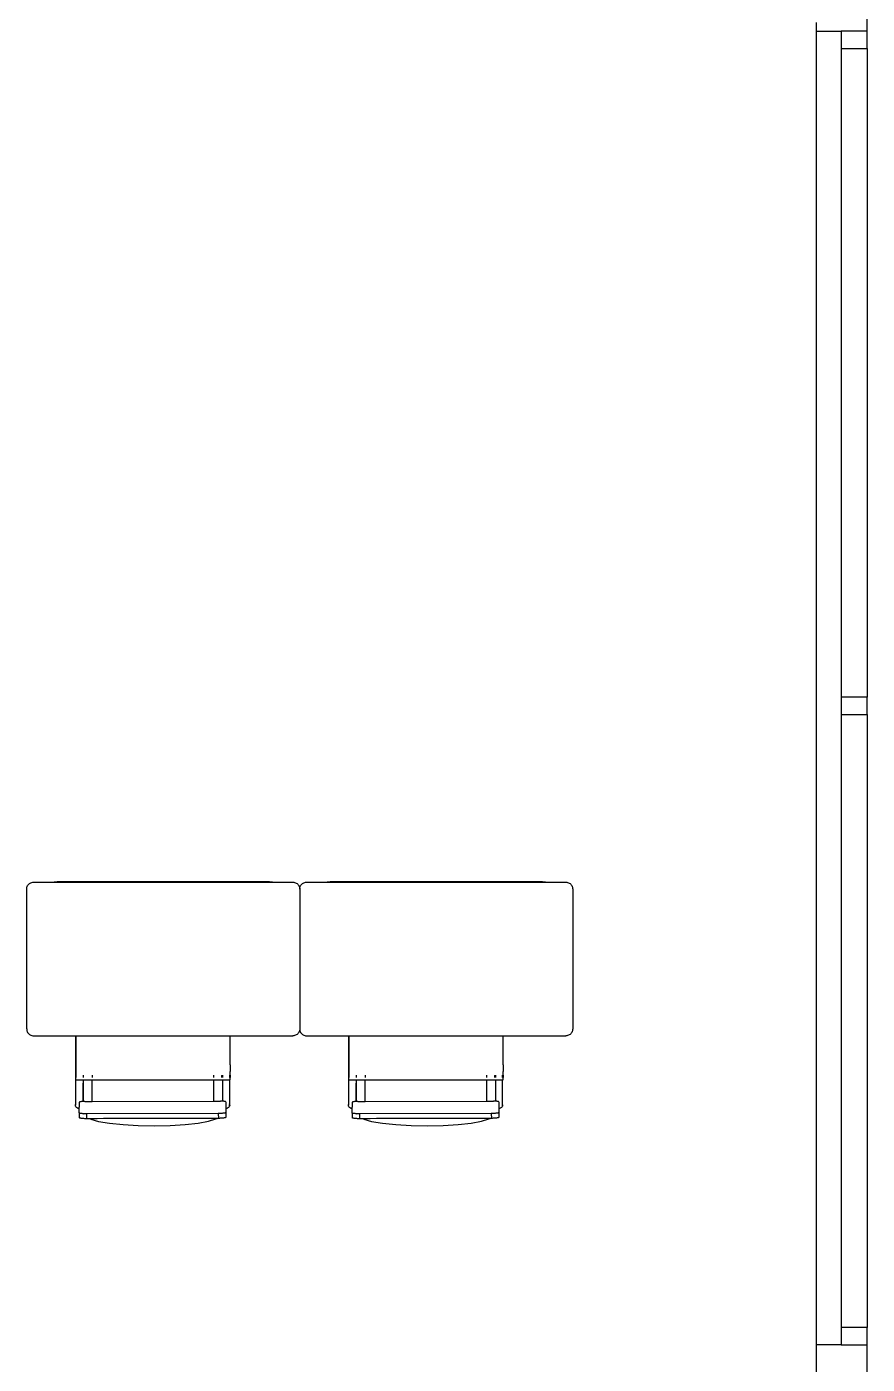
# Model space of a CAD drawing. Header units: metres. Extents: x -2 to 5.8, y -17.4 to 16.6.
# Drawn here: x 3.386 to 5.849, y -13.289 to -9.37 of the extents above; entities that cross this region are included whole.
import ezdxf

# ---------------------------------------------------------------- set-up
doc = ezdxf.new("R2010")
doc.units = ezdxf.units.M
doc.layers.add('SectionCutEdges', color=7, linetype='Continuous')

msp = doc.modelspace()

# ---------------------------------------------------------------- linework, layer by layer
for p, q in [((5.6991, -9.382), (5.6991, -13.232)), ((5.8491, -9.4328), (5.8491, -11.3341)), ((5.8491, -11.3849), (5.8491, -13.1812)), ((3.4593, -11.8762), (3.4661, -11.8748)), ((3.4661, -11.8748), (3.4749, -11.8742)), ((3.4749, -11.8742), (4.0976, -11.8742)), ((4.0976, -11.8742), (4.1064, -11.8748)), ((4.1064, -11.8748), (4.1132, -11.8762)), ((4.2593, -11.8762), (4.2661, -11.8748)), ((4.2661, -11.8748), (4.2749, -11.8742)), ((4.2749, -11.8742), (4.8976, -11.8742)), ((4.8976, -11.8742), (4.9064, -11.8748)), ((4.9064, -11.8748), (4.9132, -11.8762)), ((3.3858, -11.8962), (3.386, -11.8936)), ((3.3858, -12.3062), (3.3858, -11.8962)), ((3.386, -11.8936), (3.3865, -11.891)), ((3.3865, -11.891), (3.3873, -11.8885)), ((3.3873, -11.8885), (3.3885, -11.8862)), ((3.3885, -11.8862), (3.39, -11.884)), ((3.39, -11.884), (3.3917, -11.882)), ((3.3917, -11.882), (3.3937, -11.8803)), ((3.3937, -11.8803), (3.3958, -11.8789)), ((3.3958, -11.8789), (3.3982, -11.8777)), ((3.3982, -11.8777), (3.4006, -11.8769)), ((3.4006, -11.8769), (3.4032, -11.8764)), ((3.4032, -11.8764), (3.4058, -11.8762)), ((3.4058, -11.8762), (3.4593, -11.8762)), ((3.4593, -11.8762), (4.1132, -11.8762)), ((4.1132, -11.8762), (4.1658, -11.8762)), ((4.1658, -11.8762), (4.1684, -11.8764)), ((4.1684, -11.8764), (4.171, -11.8769)), ((4.171, -11.8769), (4.1735, -11.8777)), ((4.1735, -11.8777), (4.1758, -11.8789)), ((4.1758, -11.8789), (4.178, -11.8803)), ((4.178, -11.8803), (4.18, -11.882)), ((4.18, -11.882), (4.1817, -11.884)), ((4.1817, -11.884), (4.1831, -11.8862)), ((4.1831, -11.8862), (4.1843, -11.8885)), ((4.1843, -11.8885), (4.1851, -11.891)), ((4.1851, -11.891), (4.1857, -11.8936)), ((4.1857, -11.8936), (4.1858, -11.8962)), ((4.1858, -11.8962), (4.186, -11.8936)), ((4.1858, -11.8962), (4.1858, -12.3062)), ((4.186, -11.8936), (4.1865, -11.891)), ((4.1865, -11.891), (4.1873, -11.8885)), ((4.1873, -11.8885), (4.1885, -11.8862)), ((4.1885, -11.8862), (4.19, -11.884)), ((4.19, -11.884), (4.1917, -11.882)), ((4.1917, -11.882), (4.1937, -11.8803)), ((4.1937, -11.8803), (4.1958, -11.8789)), ((4.1958, -11.8789), (4.1982, -11.8777)), ((4.1982, -11.8777), (4.2006, -11.8769)), ((4.2006, -11.8769), (4.2032, -11.8764)), ((4.2032, -11.8764), (4.2058, -11.8762)), ((4.2058, -11.8762), (4.2593, -11.8762)), ((4.2593, -11.8762), (4.9132, -11.8762)), ((4.9132, -11.8762), (4.9658, -11.8762)), ((4.9658, -11.8762), (4.9684, -11.8764)), ((4.9684, -11.8764), (4.971, -11.8769)), ((4.971, -11.8769), (4.9735, -11.8777)), ((4.9735, -11.8777), (4.9758, -11.8789)), ((4.9758, -11.8789), (4.978, -11.8803)), ((4.978, -11.8803), (4.98, -11.882)), ((4.98, -11.882), (4.9817, -11.884)), ((4.9817, -11.884), (4.9831, -11.8862)), ((4.9831, -11.8862), (4.9843, -11.8885)), ((4.9843, -11.8885), (4.9851, -11.891)), ((4.9851, -11.891), (4.9857, -11.8936)), ((4.9857, -11.8936), (4.9858, -11.8962)), ((4.9858, -11.8962), (4.9858, -12.3062)), ((3.3858, -12.3062), (3.386, -12.3088)), ((3.386, -12.3088), (3.3865, -12.3114)), ((3.3865, -12.3114), (3.3873, -12.3138)), ((3.3873, -12.3138), (3.3885, -12.3162)), ((3.3885, -12.3162), (3.39, -12.3184)), ((3.39, -12.3184), (3.3917, -12.3203)), ((3.3917, -12.3203), (3.3937, -12.3221)), ((3.3937, -12.3221), (3.3958, -12.3235)), ((3.3958, -12.3235), (3.3982, -12.3247)), ((3.3982, -12.3247), (3.4006, -12.3255)), ((3.4006, -12.3255), (3.4032, -12.326)), ((3.4032, -12.326), (3.4058, -12.3262)), ((3.4058, -12.3262), (3.5286, -12.3262)), ((3.5286, -12.3262), (3.529, -12.3262)), ((3.5286, -12.3262), (3.5286, -12.5294)), ((3.529, -12.3262), (3.53, -12.3262)), ((3.53, -12.3262), (3.53, -12.411)), ((3.53, -12.3262), (3.982, -12.3262)), ((3.982, -12.411), (3.982, -12.3262)), ((3.982, -12.3262), (4.1658, -12.3262)), ((4.1684, -12.326), (4.1658, -12.3262)), ((4.171, -12.3255), (4.1684, -12.326)), ((4.1735, -12.3247), (4.171, -12.3255)), ((4.1758, -12.3235), (4.1735, -12.3247)), ((4.178, -12.3221), (4.1758, -12.3235)), ((4.18, -12.3203), (4.178, -12.3221)), ((4.1817, -12.3184), (4.18, -12.3203)), ((4.1831, -12.3162), (4.1817, -12.3184)), ((4.1843, -12.3138), (4.1831, -12.3162)), ((4.1851, -12.3114), (4.1843, -12.3138)), ((4.1857, -12.3088), (4.1851, -12.3114)), ((4.1858, -12.3062), (4.1857, -12.3088)), ((4.1858, -12.3062), (4.186, -12.3088)), ((4.186, -12.3088), (4.1865, -12.3114)), ((4.1865, -12.3114), (4.1873, -12.3138)), ((4.1873, -12.3138), (4.1885, -12.3162)), ((4.1885, -12.3162), (4.19, -12.3184)), ((4.19, -12.3184), (4.1917, -12.3203)), ((4.1917, -12.3203), (4.1937, -12.3221)), ((4.1937, -12.3221), (4.1958, -12.3235)), ((4.1958, -12.3235), (4.1982, -12.3247)), ((4.1982, -12.3247), (4.2006, -12.3255)), ((4.2006, -12.3255), (4.2032, -12.326)), ((4.2032, -12.326), (4.2058, -12.3262)), ((4.2058, -12.3262), (4.3286, -12.3262)), ((4.3286, -12.3262), (4.329, -12.3262)), ((4.3286, -12.3262), (4.3286, -12.5294)), ((4.329, -12.3262), (4.33, -12.3262)), ((4.33, -12.3262), (4.33, -12.411)), ((4.33, -12.3262), (4.782, -12.3262)), ((4.782, -12.411), (4.782, -12.3262)), ((4.782, -12.3262), (4.9658, -12.3262)), ((4.9684, -12.326), (4.9658, -12.3262)), ((4.971, -12.3255), (4.9684, -12.326)), ((4.9735, -12.3247), (4.971, -12.3255)), ((4.9758, -12.3235), (4.9735, -12.3247)), ((4.978, -12.3221), (4.9758, -12.3235)), ((4.98, -12.3203), (4.978, -12.3221)), ((4.9817, -12.3184), (4.98, -12.3203)), ((4.9831, -12.3162), (4.9817, -12.3184)), ((4.9843, -12.3138), (4.9831, -12.3162)), ((4.9851, -12.3114), (4.9843, -12.3138)), ((4.9857, -12.3088), (4.9851, -12.3114)), ((4.9858, -12.3062), (4.9857, -12.3088)), ((3.53, -12.411), (3.53, -12.421)), ((3.53, -12.421), (3.53, -12.4262)), ((3.982, -12.411), (3.982, -12.4313)), ((4.33, -12.411), (4.33, -12.421)), ((4.33, -12.421), (4.33, -12.4262)), ((4.782, -12.411), (4.782, -12.4313)), ((3.53, -12.4262), (3.53, -12.4313)), ((3.53, -12.4313), (3.53, -12.4315)), ((3.53, -12.4315), (3.53, -12.4339)), ((3.53, -12.4339), (3.53, -12.4365)), ((3.53, -12.4365), (3.53, -12.4366)), ((3.53, -12.4366), (3.53, -12.439)), ((3.53, -12.439), (3.53, -12.4414)), ((3.53, -12.4414), (3.53, -12.4416)), ((3.53, -12.4425), (3.53, -12.4416)), ((3.53, -12.4425), (3.53, -12.4431)), ((3.53, -12.4443), (3.53, -12.4431)), ((3.53, -12.4443), (3.53, -12.4449)), ((3.53, -12.4449), (3.53, -12.4455)), ((3.53, -12.4455), (3.53, -12.4461)), ((3.53, -12.4461), (3.53, -12.4463)), ((3.53, -12.4463), (3.53, -12.4467)), ((3.53, -12.4467), (3.53, -12.4473)), ((3.53, -12.4473), (3.53, -12.4478)), ((3.53, -12.4478), (3.53, -12.4484)), ((3.53, -12.4507), (3.53, -12.4484)), ((3.53, -12.4547), (3.53, -12.4507)), ((3.53, -12.4547), (3.53, -12.455)), ((3.53, -12.455), (3.5301, -12.455)), ((3.5301, -12.455), (3.5302, -12.455)), ((3.5302, -12.455), (3.5319, -12.455)), ((3.5319, -12.455), (3.5342, -12.455)), ((3.5342, -12.455), (3.537, -12.455)), ((3.537, -12.455), (3.54, -12.455)), ((3.54, -12.455), (3.5431, -12.455)), ((3.5431, -12.455), (3.5459, -12.455)), ((3.5459, -12.455), (3.5484, -12.455)), ((3.5484, -12.455), (3.5503, -12.455)), ((3.5503, -12.455), (3.5516, -12.455)), ((3.5516, -12.4414), (3.5516, -12.4425)), ((3.5516, -12.4431), (3.5516, -12.4443)), ((3.5516, -12.4449), (3.5516, -12.4455)), ((3.5516, -12.4467), (3.5516, -12.4473)), ((3.5516, -12.4478), (3.5516, -12.4484)), ((3.5516, -12.455), (3.5516, -12.4561)), ((3.5516, -12.455), (3.5519, -12.455)), ((3.5516, -12.4561), (3.5516, -12.4591)), ((3.5516, -12.4591), (3.5516, -12.4615)), ((3.5516, -12.4615), (3.5516, -12.4635)), ((3.5519, -12.4425), (3.5519, -12.4414)), ((3.5519, -12.4443), (3.5519, -12.4431)), ((3.5519, -12.4455), (3.5519, -12.4449)), ((3.5519, -12.4473), (3.5519, -12.4467)), ((3.5519, -12.4484), (3.5519, -12.4478)), ((3.5519, -12.4576), (3.5519, -12.455)), ((3.5519, -12.455), (3.5519, -12.455)), ((3.5519, -12.455), (3.5534, -12.455)), ((3.5519, -12.46), (3.5519, -12.4576)), ((3.5519, -12.4619), (3.5519, -12.46)), ((3.5519, -12.4632), (3.5519, -12.4619)), ((3.5534, -12.455), (3.5554, -12.455)), ((3.5554, -12.455), (3.5581, -12.455)), ((3.5581, -12.455), (3.5612, -12.455)), ((3.5612, -12.455), (3.5646, -12.455)), ((3.5646, -12.455), (3.5679, -12.455)), ((3.5679, -12.455), (3.5711, -12.455)), ((3.5711, -12.455), (3.5737, -12.455)), ((3.5737, -12.455), (3.5758, -12.455)), ((3.5758, -12.455), (3.5771, -12.455)), ((3.5771, -12.455), (3.5775, -12.455)), ((3.5775, -12.4414), (3.5775, -12.4425)), ((3.5775, -12.4431), (3.5775, -12.4443)), ((3.5775, -12.4449), (3.5775, -12.4455)), ((3.5775, -12.4467), (3.5775, -12.4473)), ((3.5775, -12.4478), (3.5775, -12.4484)), ((3.5775, -12.455), (3.9344, -12.455)), ((3.5775, -12.5186), (3.5775, -12.455)), ((3.9344, -12.4425), (3.9344, -12.4414)), ((3.9344, -12.4443), (3.9344, -12.4431)), ((3.9344, -12.4455), (3.9344, -12.4449)), ((3.9344, -12.4473), (3.9344, -12.4467)), ((3.9344, -12.4484), (3.9344, -12.4478)), ((3.9344, -12.455), (3.9349, -12.455)), ((3.9344, -12.5177), (3.9344, -12.455)), ((3.9349, -12.455), (3.9361, -12.455)), ((3.9361, -12.455), (3.9382, -12.455)), ((3.9382, -12.455), (3.9409, -12.455)), ((3.9409, -12.455), (3.944, -12.455)), ((3.944, -12.455), (3.9474, -12.455)), ((3.9474, -12.455), (3.9507, -12.455)), ((3.9507, -12.455), (3.9538, -12.455)), ((3.9538, -12.455), (3.9565, -12.455)), ((3.9565, -12.455), (3.9586, -12.455)), ((3.9573, -12.4425), (3.9573, -12.4414)), ((3.9573, -12.4431), (3.9573, -12.4443)), ((3.9573, -12.4455), (3.9573, -12.4449)), ((3.9573, -12.4473), (3.9573, -12.4467)), ((3.9573, -12.4484), (3.9573, -12.4478)), ((3.9586, -12.455), (3.9588, -12.455)), ((3.9588, -12.455), (3.9591, -12.455)), ((3.9591, -12.455), (3.9599, -12.455)), ((3.9599, -12.455), (3.9603, -12.455)), ((3.9603, -12.4425), (3.9603, -12.4414)), ((3.9603, -12.4443), (3.9603, -12.4431)), ((3.9603, -12.4455), (3.9603, -12.4449)), ((3.9603, -12.4473), (3.9603, -12.4467)), ((3.9603, -12.4484), (3.9603, -12.4478)), ((3.9603, -12.456), (3.9603, -12.455)), ((3.9603, -12.455), (3.9606, -12.455)), ((3.9603, -12.4597), (3.9603, -12.456)), ((3.9603, -12.463), (3.9603, -12.4597)), ((3.9606, -12.455), (3.9629, -12.455)), ((3.9629, -12.455), (3.9657, -12.455)), ((3.9657, -12.455), (3.9687, -12.455)), ((3.9687, -12.455), (3.9718, -12.455)), ((3.9718, -12.455), (3.9746, -12.455)), ((3.9746, -12.455), (3.977, -12.455)), ((3.977, -12.455), (3.9789, -12.455)), ((3.9789, -12.455), (3.9806, -12.455)), ((3.9806, -12.4425), (3.9806, -12.4414)), ((3.9806, -12.4443), (3.9806, -12.4431)), ((3.9806, -12.4455), (3.9806, -12.4449)), ((3.9806, -12.4473), (3.9806, -12.4467)), ((3.9806, -12.4484), (3.9806, -12.4478)), ((3.9806, -12.4575), (3.9806, -12.455)), ((3.9806, -12.455), (3.9806, -12.455)), ((3.9806, -12.455), (3.982, -12.455)), ((3.9806, -12.4599), (3.9806, -12.4575)), ((3.9806, -12.4618), (3.9806, -12.4599)), ((3.9806, -12.4631), (3.9806, -12.4618)), ((3.982, -12.4339), (3.982, -12.4313)), ((3.982, -12.4365), (3.982, -12.4339)), ((3.982, -12.439), (3.982, -12.4365)), ((3.982, -12.4414), (3.982, -12.439)), ((3.982, -12.4414), (3.982, -12.4425)), ((3.982, -12.4425), (3.982, -12.4431)), ((3.982, -12.4443), (3.982, -12.4431)), ((3.982, -12.4443), (3.982, -12.4449)), ((3.982, -12.4449), (3.982, -12.4455)), ((3.982, -12.4455), (3.982, -12.4461)), ((3.982, -12.4461), (3.982, -12.4467)), ((3.982, -12.4467), (3.982, -12.4473)), ((3.982, -12.4473), (3.982, -12.4478)), ((3.982, -12.4478), (3.982, -12.4484)), ((3.982, -12.455), (3.982, -12.4484)), ((4.33, -12.4262), (4.33, -12.4313)), ((4.33, -12.4313), (4.33, -12.4315)), ((4.33, -12.4315), (4.33, -12.4339)), ((4.33, -12.4339), (4.33, -12.4365)), ((4.33, -12.4365), (4.33, -12.4366)), ((4.33, -12.4366), (4.33, -12.439)), ((4.33, -12.439), (4.33, -12.4414)), ((4.33, -12.4414), (4.33, -12.4416)), ((4.33, -12.4425), (4.33, -12.4416)), ((4.33, -12.4425), (4.33, -12.4431)), ((4.33, -12.4443), (4.33, -12.4431)), ((4.33, -12.4443), (4.33, -12.4449)), ((4.33, -12.4449), (4.33, -12.4455)), ((4.33, -12.4455), (4.33, -12.4461)), ((4.33, -12.4461), (4.33, -12.4463)), ((4.33, -12.4463), (4.33, -12.4467)), ((4.33, -12.4467), (4.33, -12.4473)), ((4.33, -12.4473), (4.33, -12.4478)), ((4.33, -12.4478), (4.33, -12.4484)), ((4.33, -12.4507), (4.33, -12.4484)), ((4.33, -12.4547), (4.33, -12.4507)), ((4.33, -12.4547), (4.33, -12.455)), ((4.33, -12.455), (4.3301, -12.455)), ((4.3301, -12.455), (4.3302, -12.455)), ((4.3302, -12.455), (4.3319, -12.455)), ((4.3319, -12.455), (4.3342, -12.455)), ((4.3342, -12.455), (4.337, -12.455)), ((4.337, -12.455), (4.34, -12.455)), ((4.34, -12.455), (4.3431, -12.455)), ((4.3431, -12.455), (4.3459, -12.455)), ((4.3459, -12.455), (4.3484, -12.455)), ((4.3484, -12.455), (4.3503, -12.455)), ((4.3503, -12.455), (4.3516, -12.455)), ((4.3516, -12.4414), (4.3516, -12.4425)), ((4.3516, -12.4431), (4.3516, -12.4443)), ((4.3516, -12.4449), (4.3516, -12.4455)), ((4.3516, -12.4467), (4.3516, -12.4473)), ((4.3516, -12.4478), (4.3516, -12.4484)), ((4.3516, -12.455), (4.3516, -12.4561)), ((4.3516, -12.455), (4.3519, -12.455)), ((4.3516, -12.4561), (4.3516, -12.4591)), ((4.3516, -12.4591), (4.3516, -12.4615)), ((4.3516, -12.4615), (4.3516, -12.4635)), ((4.3519, -12.4425), (4.3519, -12.4414)), ((4.3519, -12.4443), (4.3519, -12.4431)), ((4.3519, -12.4455), (4.3519, -12.4449)), ((4.3519, -12.4473), (4.3519, -12.4467)), ((4.3519, -12.4484), (4.3519, -12.4478)), ((4.3519, -12.4576), (4.3519, -12.455)), ((4.3519, -12.455), (4.3519, -12.455)), ((4.3519, -12.455), (4.3534, -12.455)), ((4.3519, -12.46), (4.3519, -12.4576)), ((4.3519, -12.4619), (4.3519, -12.46)), ((4.3519, -12.4632), (4.3519, -12.4619)), ((4.3534, -12.455), (4.3554, -12.455)), ((4.3554, -12.455), (4.3581, -12.455)), ((4.3581, -12.455), (4.3612, -12.455)), ((4.3612, -12.455), (4.3646, -12.455)), ((4.3646, -12.455), (4.3679, -12.455)), ((4.3679, -12.455), (4.3711, -12.455)), ((4.3711, -12.455), (4.3737, -12.455)), ((4.3737, -12.455), (4.3758, -12.455)), ((4.3758, -12.455), (4.3771, -12.455)), ((4.3771, -12.455), (4.3775, -12.455)), ((4.3775, -12.4414), (4.3775, -12.4425)), ((4.3775, -12.4431), (4.3775, -12.4443)), ((4.3775, -12.4449), (4.3775, -12.4455)), ((4.3775, -12.4467), (4.3775, -12.4473)), ((4.3775, -12.4478), (4.3775, -12.4484)), ((4.3775, -12.455), (4.7344, -12.455)), ((4.3775, -12.5186), (4.3775, -12.455)), ((4.7344, -12.4425), (4.7344, -12.4414)), ((4.7344, -12.4443), (4.7344, -12.4431)), ((4.7344, -12.4455), (4.7344, -12.4449)), ((4.7344, -12.4473), (4.7344, -12.4467)), ((4.7344, -12.4484), (4.7344, -12.4478)), ((4.7344, -12.455), (4.7349, -12.455)), ((4.7344, -12.5177), (4.7344, -12.455)), ((4.7349, -12.455), (4.7361, -12.455)), ((4.7361, -12.455), (4.7382, -12.455)), ((4.7382, -12.455), (4.7409, -12.455)), ((4.7409, -12.455), (4.744, -12.455)), ((4.744, -12.455), (4.7474, -12.455)), ((4.7474, -12.455), (4.7507, -12.455)), ((4.7507, -12.455), (4.7538, -12.455)), ((4.7538, -12.455), (4.7565, -12.455)), ((4.7565, -12.455), (4.7586, -12.455)), ((4.7573, -12.4425), (4.7573, -12.4414)), ((4.7573, -12.4431), (4.7573, -12.4443)), ((4.7573, -12.4455), (4.7573, -12.4449)), ((4.7573, -12.4473), (4.7573, -12.4467)), ((4.7573, -12.4484), (4.7573, -12.4478)), ((4.7586, -12.455), (4.7588, -12.455)), ((4.7588, -12.455), (4.7591, -12.455)), ((4.7591, -12.455), (4.7599, -12.455)), ((4.7599, -12.455), (4.7603, -12.455)), ((4.7603, -12.4425), (4.7603, -12.4414)), ((4.7603, -12.4443), (4.7603, -12.4431)), ((4.7603, -12.4455), (4.7603, -12.4449)), ((4.7603, -12.4473), (4.7603, -12.4467)), ((4.7603, -12.4484), (4.7603, -12.4478)), ((4.7603, -12.456), (4.7603, -12.455)), ((4.7603, -12.455), (4.7606, -12.455)), ((4.7603, -12.4597), (4.7603, -12.456)), ((4.7603, -12.463), (4.7603, -12.4597)), ((4.7606, -12.455), (4.7629, -12.455)), ((4.7629, -12.455), (4.7657, -12.455)), ((4.7657, -12.455), (4.7687, -12.455)), ((4.7687, -12.455), (4.7718, -12.455)), ((4.7718, -12.455), (4.7746, -12.455)), ((4.7746, -12.455), (4.777, -12.455)), ((4.777, -12.455), (4.7789, -12.455)), ((4.7789, -12.455), (4.7806, -12.455)), ((4.7806, -12.4425), (4.7806, -12.4414)), ((4.7806, -12.4443), (4.7806, -12.4431)), ((4.7806, -12.4455), (4.7806, -12.4449)), ((4.7806, -12.4473), (4.7806, -12.4467)), ((4.7806, -12.4484), (4.7806, -12.4478)), ((4.7806, -12.4575), (4.7806, -12.455)), ((4.7806, -12.455), (4.7806, -12.455)), ((4.7806, -12.455), (4.782, -12.455)), ((4.7806, -12.4599), (4.7806, -12.4575)), ((4.7806, -12.4618), (4.7806, -12.4599)), ((4.7806, -12.4631), (4.7806, -12.4618)), ((4.782, -12.4339), (4.782, -12.4313)), ((4.782, -12.4365), (4.782, -12.4339)), ((4.782, -12.439), (4.782, -12.4365)), ((4.782, -12.4414), (4.782, -12.439)), ((4.782, -12.4414), (4.782, -12.4425)), ((4.782, -12.4425), (4.782, -12.4431)), ((4.782, -12.4443), (4.782, -12.4431)), ((4.782, -12.4443), (4.782, -12.4449)), ((4.782, -12.4449), (4.782, -12.4455)), ((4.782, -12.4455), (4.782, -12.4461)), ((4.782, -12.4461), (4.782, -12.4467)), ((4.782, -12.4467), (4.782, -12.4473)), ((4.782, -12.4473), (4.782, -12.4478)), ((4.782, -12.4478), (4.782, -12.4484)), ((4.782, -12.455), (4.782, -12.4484)), ((3.5516, -12.4635), (3.5516, -12.4649)), ((3.5516, -12.5188), (3.5516, -12.4649)), ((3.5519, -12.5188), (3.5519, -12.4632)), ((3.9603, -12.4657), (3.9603, -12.463)), ((3.9603, -12.4678), (3.9603, -12.4657)), ((3.9603, -12.4693), (3.9603, -12.4678)), ((3.9603, -12.4701), (3.9603, -12.4693)), ((3.9603, -12.4854), (3.9603, -12.4701)), ((3.9603, -12.4996), (3.9603, -12.4854)), ((3.9603, -12.5125), (3.9603, -12.4996)), ((3.9806, -12.5297), (3.9806, -12.4631)), ((4.3516, -12.4635), (4.3516, -12.4649)), ((4.3516, -12.5188), (4.3516, -12.4649)), ((4.3519, -12.5188), (4.3519, -12.4632)), ((4.7603, -12.4657), (4.7603, -12.463)), ((4.7603, -12.4678), (4.7603, -12.4657)), ((4.7603, -12.4693), (4.7603, -12.4678)), ((4.7603, -12.4701), (4.7603, -12.4693)), ((4.7603, -12.4854), (4.7603, -12.4701)), ((4.7603, -12.4996), (4.7603, -12.4854)), ((4.7603, -12.5125), (4.7603, -12.4996)), ((4.7806, -12.5297), (4.7806, -12.4631)), ((3.5286, -12.5294), (3.529, -12.5275)), ((3.529, -12.532), (3.5286, -12.5294)), ((3.5301, -12.5344), (3.529, -12.532)), ((3.5319, -12.5365), (3.5301, -12.5344)), ((3.5342, -12.5382), (3.5319, -12.5365)), ((3.537, -12.5392), (3.5342, -12.5382)), ((3.5392, -12.5395), (3.537, -12.5392)), ((3.5393, -12.5209), (3.5392, -12.5212)), ((3.5392, -12.5212), (3.5392, -12.5355)), ((3.5392, -12.5329), (3.5392, -12.5329)), ((3.5392, -12.5395), (3.5392, -12.5355)), ((3.5393, -12.5521), (3.5392, -12.5395)), ((3.5398, -12.5206), (3.5393, -12.5209)), ((3.54, -12.5205), (3.5398, -12.5206)), ((3.5405, -12.5203), (3.54, -12.5205)), ((3.5415, -12.52), (3.5405, -12.5203)), ((3.5428, -12.5197), (3.5415, -12.52)), ((3.5431, -12.5196), (3.5428, -12.5197)), ((3.5443, -12.5194), (3.5431, -12.5196)), ((3.5459, -12.5192), (3.5443, -12.5194)), ((3.546, -12.5192), (3.5459, -12.5192)), ((3.5479, -12.519), (3.546, -12.5192)), ((3.5484, -12.519), (3.5479, -12.519)), ((3.5499, -12.5189), (3.5484, -12.519)), ((3.5503, -12.5188), (3.5499, -12.5189)), ((3.5515, -12.5188), (3.5503, -12.5188)), ((3.5516, -12.5188), (3.5515, -12.5188)), ((3.5519, -12.5188), (3.5516, -12.5188)), ((3.552, -12.5188), (3.5519, -12.5188)), ((3.5534, -12.5187), (3.552, -12.5188)), ((3.5543, -12.5187), (3.5534, -12.5187)), ((3.5554, -12.5187), (3.5543, -12.5187)), ((3.5565, -12.5187), (3.5554, -12.5187)), ((3.5565, -12.5187), (3.5581, -12.5187)), ((3.5581, -12.5187), (3.5612, -12.5186)), ((3.5612, -12.5186), (3.5646, -12.5186)), ((3.5646, -12.5186), (3.5679, -12.5186)), ((3.5679, -12.5186), (3.5711, -12.5186)), ((3.5711, -12.5186), (3.5737, -12.5186)), ((3.5737, -12.5186), (3.5758, -12.5186)), ((3.5758, -12.5186), (3.5758, -12.5186)), ((3.5758, -12.5186), (3.5771, -12.5186)), ((3.5771, -12.5186), (3.5775, -12.5186)), ((3.5775, -12.5186), (3.9344, -12.5177)), ((3.9344, -12.5177), (3.9349, -12.5177)), ((3.9349, -12.5177), (3.9361, -12.5177)), ((3.9361, -12.5177), (3.9382, -12.5177)), ((3.9382, -12.5177), (3.9409, -12.5177)), ((3.9409, -12.5177), (3.944, -12.5177)), ((3.944, -12.5177), (3.9474, -12.5177)), ((3.9474, -12.5177), (3.9507, -12.5177)), ((3.9507, -12.5177), (3.9538, -12.5177)), ((3.9538, -12.5177), (3.9541, -12.5177)), ((3.956, -12.5177), (3.9541, -12.5177)), ((3.9573, -12.5177), (3.956, -12.5177)), ((3.9573, -12.5177), (3.9573, -12.5172)), ((3.9577, -12.5177), (3.9573, -12.5177)), ((3.9579, -12.5177), (3.9577, -12.5177)), ((3.958, -12.5177), (3.9579, -12.5177)), ((3.9586, -12.5178), (3.958, -12.5177)), ((3.9588, -12.5178), (3.9586, -12.5178)), ((3.9599, -12.5178), (3.9588, -12.5178)), ((3.9603, -12.5179), (3.9599, -12.5178)), ((3.9603, -12.5179), (3.9603, -12.5125)), ((3.9606, -12.5179), (3.9603, -12.5179)), ((3.9616, -12.518), (3.9606, -12.5179)), ((3.9629, -12.5181), (3.9616, -12.518)), ((3.9633, -12.5181), (3.9629, -12.5181)), ((3.9648, -12.5183), (3.9633, -12.5181)), ((3.9657, -12.5185), (3.9648, -12.5183)), ((3.9661, -12.5185), (3.9657, -12.5185)), ((3.9672, -12.5188), (3.9661, -12.5185)), ((3.9681, -12.519), (3.9672, -12.5188)), ((3.9687, -12.5193), (3.9681, -12.519)), ((3.9691, -12.5196), (3.9687, -12.5193)), ((3.9692, -12.5199), (3.9691, -12.5196)), ((3.9692, -12.5199), (3.9693, -12.5395)), ((3.9718, -12.5392), (3.9693, -12.5395)), ((3.9693, -12.5395), (3.9693, -12.551)), ((3.9746, -12.5383), (3.9718, -12.5392)), ((3.977, -12.5367), (3.9746, -12.5383)), ((3.9789, -12.5347), (3.977, -12.5367)), ((3.9789, -12.5243), (3.9792, -12.5246)), ((3.9789, -12.5271), (3.9791, -12.5273)), ((3.9793, -12.5297), (3.9789, -12.5319)), ((3.9802, -12.5323), (3.9789, -12.5347)), ((3.9791, -12.5273), (3.9793, -12.5297)), ((3.9792, -12.5246), (3.9802, -12.5268)), ((3.9806, -12.5297), (3.9802, -12.5323)), ((4.3286, -12.5294), (4.329, -12.5275)), ((4.329, -12.532), (4.3286, -12.5294)), ((4.3301, -12.5344), (4.329, -12.532)), ((4.3319, -12.5365), (4.3301, -12.5344)), ((4.3342, -12.5382), (4.3319, -12.5365)), ((4.337, -12.5392), (4.3342, -12.5382)), ((4.3392, -12.5395), (4.337, -12.5392)), ((4.3393, -12.5209), (4.3392, -12.5212)), ((4.3392, -12.5212), (4.3392, -12.5355)), ((4.3392, -12.5329), (4.3392, -12.5329)), ((4.3392, -12.5395), (4.3392, -12.5355)), ((4.3393, -12.5521), (4.3392, -12.5395)), ((4.3398, -12.5206), (4.3393, -12.5209)), ((4.34, -12.5205), (4.3398, -12.5206)), ((4.3405, -12.5203), (4.34, -12.5205)), ((4.3415, -12.52), (4.3405, -12.5203)), ((4.3428, -12.5197), (4.3415, -12.52)), ((4.3431, -12.5196), (4.3428, -12.5197)), ((4.3443, -12.5194), (4.3431, -12.5196)), ((4.3459, -12.5192), (4.3443, -12.5194)), ((4.346, -12.5192), (4.3459, -12.5192)), ((4.3479, -12.519), (4.346, -12.5192)), ((4.3484, -12.519), (4.3479, -12.519)), ((4.3499, -12.5189), (4.3484, -12.519)), ((4.3503, -12.5188), (4.3499, -12.5189)), ((4.3515, -12.5188), (4.3503, -12.5188)), ((4.3516, -12.5188), (4.3515, -12.5188)), ((4.3519, -12.5188), (4.3516, -12.5188)), ((4.352, -12.5188), (4.3519, -12.5188)), ((4.3534, -12.5187), (4.352, -12.5188)), ((4.3543, -12.5187), (4.3534, -12.5187)), ((4.3554, -12.5187), (4.3543, -12.5187)), ((4.3565, -12.5187), (4.3554, -12.5187)), ((4.3565, -12.5187), (4.3581, -12.5187)), ((4.3581, -12.5187), (4.3612, -12.5186)), ((4.3612, -12.5186), (4.3646, -12.5186)), ((4.3646, -12.5186), (4.3679, -12.5186)), ((4.3679, -12.5186), (4.3711, -12.5186)), ((4.3711, -12.5186), (4.3737, -12.5186)), ((4.3737, -12.5186), (4.3758, -12.5186)), ((4.3758, -12.5186), (4.3758, -12.5186)), ((4.3758, -12.5186), (4.3771, -12.5186)), ((4.3771, -12.5186), (4.3775, -12.5186)), ((4.3775, -12.5186), (4.7344, -12.5177)), ((4.7344, -12.5177), (4.7349, -12.5177)), ((4.7349, -12.5177), (4.7361, -12.5177)), ((4.7361, -12.5177), (4.7382, -12.5177)), ((4.7382, -12.5177), (4.7409, -12.5177)), ((4.7409, -12.5177), (4.744, -12.5177)), ((4.744, -12.5177), (4.7474, -12.5177)), ((4.7474, -12.5177), (4.7507, -12.5177)), ((4.7507, -12.5177), (4.7538, -12.5177)), ((4.7538, -12.5177), (4.7541, -12.5177)), ((4.756, -12.5177), (4.7541, -12.5177)), ((4.7573, -12.5177), (4.756, -12.5177)), ((4.7573, -12.5177), (4.7573, -12.5172)), ((4.7577, -12.5177), (4.7573, -12.5177)), ((4.7579, -12.5177), (4.7577, -12.5177)), ((4.758, -12.5177), (4.7579, -12.5177)), ((4.7586, -12.5178), (4.758, -12.5177)), ((4.7588, -12.5178), (4.7586, -12.5178)), ((4.7599, -12.5178), (4.7588, -12.5178)), ((4.7603, -12.5179), (4.7599, -12.5178)), ((4.7603, -12.5179), (4.7603, -12.5125)), ((4.7606, -12.5179), (4.7603, -12.5179)), ((4.7616, -12.518), (4.7606, -12.5179)), ((4.7629, -12.5181), (4.7616, -12.518)), ((4.7633, -12.5181), (4.7629, -12.5181)), ((4.7648, -12.5183), (4.7633, -12.5181)), ((4.7657, -12.5185), (4.7648, -12.5183)), ((4.7661, -12.5185), (4.7657, -12.5185)), ((4.7672, -12.5188), (4.7661, -12.5185)), ((4.7681, -12.519), (4.7672, -12.5188)), ((4.7687, -12.5193), (4.7681, -12.519)), ((4.7691, -12.5196), (4.7687, -12.5193)), ((4.7692, -12.5199), (4.7691, -12.5196)), ((4.7692, -12.5199), (4.7693, -12.5395)), ((4.7718, -12.5392), (4.7693, -12.5395)), ((4.7693, -12.5395), (4.7693, -12.551)), ((4.7746, -12.5383), (4.7718, -12.5392)), ((4.777, -12.5367), (4.7746, -12.5383)), ((4.7789, -12.5347), (4.777, -12.5367)), ((4.7789, -12.5243), (4.7792, -12.5246)), ((4.7789, -12.5271), (4.7791, -12.5273)), ((4.7793, -12.5297), (4.7789, -12.5319)), ((4.7802, -12.5323), (4.7789, -12.5347)), ((4.7791, -12.5273), (4.7793, -12.5297)), ((4.7792, -12.5246), (4.7802, -12.5268)), ((4.7806, -12.5297), (4.7802, -12.5323)), ((3.5395, -12.5524), (3.5393, -12.5521)), ((3.5393, -12.5521), (3.5393, -12.5662)), ((3.5395, -12.5666), (3.5393, -12.5662)), ((3.54, -12.5528), (3.5395, -12.5524)), ((3.5401, -12.567), (3.5395, -12.5666)), ((3.541, -12.5532), (3.54, -12.5528)), ((3.541, -12.5674), (3.5401, -12.567)), ((3.5422, -12.5535), (3.541, -12.5532)), ((3.5423, -12.5677), (3.541, -12.5674)), ((3.5438, -12.5539), (3.5422, -12.5535)), ((3.5439, -12.568), (3.5423, -12.5677)), ((3.5457, -12.5541), (3.5438, -12.5539)), ((3.5458, -12.5683), (3.5439, -12.568)), ((3.5479, -12.5544), (3.5457, -12.5541)), ((3.5479, -12.5686), (3.5458, -12.5683)), ((3.5503, -12.5546), (3.5479, -12.5544)), ((3.5503, -12.5688), (3.5479, -12.5686)), ((3.5523, -12.5547), (3.5503, -12.5546)), ((3.5529, -12.5689), (3.5503, -12.5688)), ((3.5529, -12.556), (3.5523, -12.5547)), ((3.5529, -12.5548), (3.5523, -12.5547)), ((3.5556, -12.5549), (3.5529, -12.5548)), ((3.5529, -12.5561), (3.5529, -12.556)), ((3.5556, -12.5691), (3.5529, -12.5689)), ((3.5584, -12.555), (3.5556, -12.5549)), ((3.5585, -12.5691), (3.5556, -12.5691)), ((3.5613, -12.555), (3.5584, -12.555)), ((3.5613, -12.5691), (3.5585, -12.5691)), ((3.9473, -12.554), (3.5613, -12.555)), ((3.5613, -12.555), (3.5613, -12.5691)), ((3.5706, -12.5691), (3.5613, -12.5691)), ((3.5707, -12.5693), (3.5706, -12.5691)), ((3.5745, -12.5691), (3.5706, -12.5691)), ((3.5736, -12.5704), (3.5707, -12.5693)), ((3.5736, -12.5704), (3.5966, -12.5769)), ((3.5815, -12.5691), (3.5745, -12.5691)), ((3.5893, -12.5691), (3.5815, -12.5691)), ((3.5922, -12.5691), (3.5893, -12.5691)), ((3.611, -12.569), (3.5922, -12.5691)), ((3.5966, -12.5769), (3.6286, -12.5825)), ((3.6226, -12.569), (3.611, -12.569)), ((3.6359, -12.569), (3.6226, -12.569)), ((3.6645, -12.5689), (3.6359, -12.569)), ((3.6692, -12.5689), (3.6645, -12.5689)), ((3.7112, -12.5688), (3.6692, -12.5689)), ((3.7354, -12.5687), (3.7112, -12.5688)), ((3.7871, -12.5686), (3.7354, -12.5687)), ((3.8077, -12.5685), (3.7871, -12.5686)), ((3.8531, -12.5684), (3.8077, -12.5685)), ((3.8537, -12.5684), (3.8531, -12.5684)), ((3.8845, -12.5684), (3.8537, -12.5684)), ((3.8945, -12.5683), (3.8845, -12.5684)), ((3.8882, -12.5822), (3.9188, -12.5766)), ((3.9078, -12.5683), (3.8945, -12.5683)), ((3.9259, -12.5682), (3.9078, -12.5683)), ((3.9188, -12.5766), (3.94, -12.57)), ((3.9265, -12.5682), (3.9259, -12.5682)), ((3.9349, -12.5682), (3.9265, -12.5682)), ((3.9413, -12.5682), (3.9349, -12.5682)), ((3.94, -12.57), (3.943, -12.5688)), ((3.9438, -12.5682), (3.9413, -12.5682)), ((3.943, -12.5688), (3.9439, -12.5682)), ((3.9439, -12.5682), (3.9438, -12.5682)), ((3.9474, -12.5682), (3.9439, -12.5682)), ((3.9502, -12.554), (3.9473, -12.554)), ((3.9473, -12.554), (3.9474, -12.5682)), ((3.9503, -12.5682), (3.9474, -12.5682)), ((3.953, -12.5539), (3.9502, -12.554)), ((3.9531, -12.5681), (3.9503, -12.5682)), ((3.9558, -12.5538), (3.953, -12.5539)), ((3.9558, -12.5679), (3.9531, -12.5681)), ((3.9583, -12.5536), (3.9558, -12.5538)), ((3.9584, -12.5678), (3.9558, -12.5679)), ((3.9607, -12.5534), (3.9583, -12.5536)), ((3.9608, -12.5675), (3.9584, -12.5678)), ((3.9629, -12.5531), (3.9607, -12.5534)), ((3.9629, -12.5673), (3.9608, -12.5675)), ((3.9648, -12.5528), (3.9629, -12.5531)), ((3.9648, -12.567), (3.9629, -12.5673)), ((3.9664, -12.5525), (3.9648, -12.5528)), ((3.9664, -12.5667), (3.9648, -12.567)), ((3.9677, -12.5521), (3.9664, -12.5525)), ((3.9677, -12.5663), (3.9664, -12.5667)), ((3.9686, -12.5518), (3.9677, -12.5521)), ((3.9686, -12.5659), (3.9677, -12.5663)), ((3.9692, -12.5514), (3.9686, -12.5518)), ((3.9692, -12.5656), (3.9686, -12.5659)), ((3.9693, -12.551), (3.9692, -12.5514)), ((3.9694, -12.5652), (3.9692, -12.5656)), ((3.9693, -12.551), (3.9694, -12.5652)), ((4.3395, -12.5524), (4.3393, -12.5521)), ((4.3393, -12.5521), (4.3393, -12.5662)), ((4.3395, -12.5666), (4.3393, -12.5662)), ((4.34, -12.5528), (4.3395, -12.5524)), ((4.3401, -12.567), (4.3395, -12.5666)), ((4.341, -12.5532), (4.34, -12.5528)), ((4.341, -12.5674), (4.3401, -12.567)), ((4.3422, -12.5535), (4.341, -12.5532)), ((4.3423, -12.5677), (4.341, -12.5674)), ((4.3438, -12.5539), (4.3422, -12.5535)), ((4.3439, -12.568), (4.3423, -12.5677)), ((4.3457, -12.5541), (4.3438, -12.5539)), ((4.3458, -12.5683), (4.3439, -12.568)), ((4.3479, -12.5544), (4.3457, -12.5541)), ((4.3479, -12.5686), (4.3458, -12.5683)), ((4.3503, -12.5546), (4.3479, -12.5544)), ((4.3503, -12.5688), (4.3479, -12.5686)), ((4.3523, -12.5547), (4.3503, -12.5546)), ((4.3529, -12.5689), (4.3503, -12.5688)), ((4.3529, -12.556), (4.3523, -12.5547)), ((4.3529, -12.5548), (4.3523, -12.5547)), ((4.3556, -12.5549), (4.3529, -12.5548)), ((4.3529, -12.5561), (4.3529, -12.556)), ((4.3556, -12.5691), (4.3529, -12.5689)), ((4.3584, -12.555), (4.3556, -12.5549)), ((4.3585, -12.5691), (4.3556, -12.5691)), ((4.3613, -12.555), (4.3584, -12.555)), ((4.3613, -12.5691), (4.3585, -12.5691)), ((4.7473, -12.554), (4.3613, -12.555)), ((4.3613, -12.555), (4.3613, -12.5691)), ((4.3706, -12.5691), (4.3613, -12.5691)), ((4.3707, -12.5693), (4.3706, -12.5691)), ((4.3745, -12.5691), (4.3706, -12.5691)), ((4.3736, -12.5704), (4.3707, -12.5693)), ((4.3736, -12.5704), (4.3966, -12.5769)), ((4.3815, -12.5691), (4.3745, -12.5691)), ((4.3893, -12.5691), (4.3815, -12.5691)), ((4.3922, -12.5691), (4.3893, -12.5691)), ((4.411, -12.569), (4.3922, -12.5691)), ((4.3966, -12.5769), (4.4286, -12.5825)), ((4.4226, -12.569), (4.411, -12.569)), ((4.4359, -12.569), (4.4226, -12.569)), ((4.4645, -12.5689), (4.4359, -12.569)), ((4.4692, -12.5689), (4.4645, -12.5689)), ((4.5112, -12.5688), (4.4692, -12.5689)), ((4.5354, -12.5687), (4.5112, -12.5688)), ((4.5871, -12.5686), (4.5354, -12.5687)), ((4.6077, -12.5685), (4.5871, -12.5686)), ((4.6531, -12.5684), (4.6077, -12.5685)), ((4.6537, -12.5684), (4.6531, -12.5684)), ((4.6845, -12.5684), (4.6537, -12.5684)), ((4.6945, -12.5683), (4.6845, -12.5684)), ((4.6882, -12.5822), (4.7188, -12.5766)), ((4.7078, -12.5683), (4.6945, -12.5683)), ((4.7259, -12.5682), (4.7078, -12.5683)), ((4.7188, -12.5766), (4.74, -12.57)), ((4.7265, -12.5682), (4.7259, -12.5682)), ((4.7349, -12.5682), (4.7265, -12.5682)), ((4.7413, -12.5682), (4.7349, -12.5682)), ((4.74, -12.57), (4.743, -12.5688)), ((4.7438, -12.5682), (4.7413, -12.5682)), ((4.743, -12.5688), (4.7439, -12.5682)), ((4.7439, -12.5682), (4.7438, -12.5682)), ((4.7474, -12.5682), (4.7439, -12.5682)), ((4.7502, -12.554), (4.7473, -12.554)), ((4.7473, -12.554), (4.7474, -12.5682)), ((4.7503, -12.5682), (4.7474, -12.5682)), ((4.753, -12.5539), (4.7502, -12.554)), ((4.7531, -12.5681), (4.7503, -12.5682)), ((4.7558, -12.5538), (4.753, -12.5539)), ((4.7558, -12.5679), (4.7531, -12.5681)), ((4.7583, -12.5536), (4.7558, -12.5538)), ((4.7584, -12.5678), (4.7558, -12.5679)), ((4.7607, -12.5534), (4.7583, -12.5536)), ((4.7608, -12.5675), (4.7584, -12.5678)), ((4.7629, -12.5531), (4.7607, -12.5534)), ((4.7629, -12.5673), (4.7608, -12.5675)), ((4.7648, -12.5528), (4.7629, -12.5531)), ((4.7648, -12.567), (4.7629, -12.5673)), ((4.7664, -12.5525), (4.7648, -12.5528)), ((4.7664, -12.5667), (4.7648, -12.567)), ((4.7677, -12.5521), (4.7664, -12.5525)), ((4.7677, -12.5663), (4.7664, -12.5667)), ((4.7686, -12.5518), (4.7677, -12.5521)), ((4.7686, -12.5659), (4.7677, -12.5663)), ((4.7692, -12.5514), (4.7686, -12.5518)), ((4.7692, -12.5656), (4.7686, -12.5659)), ((4.7693, -12.551), (4.7692, -12.5514)), ((4.7694, -12.5652), (4.7692, -12.5656)), ((4.7693, -12.551), (4.7694, -12.5652)), ((3.6286, -12.5825), (3.668, -12.5866)), ((3.668, -12.5866), (3.7125, -12.5892)), ((3.7125, -12.5892), (3.7594, -12.5901)), ((3.7594, -12.5901), (3.8061, -12.5891)), ((3.8061, -12.5891), (3.8499, -12.5864)), ((3.8499, -12.5864), (3.8882, -12.5822)), ((4.4286, -12.5825), (4.468, -12.5866)), ((4.468, -12.5866), (4.5125, -12.5892)), ((4.5125, -12.5892), (4.5594, -12.5901)), ((4.5594, -12.5901), (4.6061, -12.5891)), ((4.6061, -12.5891), (4.6499, -12.5864)), ((4.6499, -12.5864), (4.6882, -12.5822)), ((5.7729, -13.127), (5.7729, -13.1812))]:
    msp.add_line(p, q)
at = {"layer": 'SectionCutEdges'}
for p, q in [((5.8491, -9.382), (5.8491, -9.182)), ((5.6991, -9.357), (5.6991, -9.382)), ((5.6991, -9.382), (5.7729, -9.382)), ((5.7729, -9.382), (5.7729, -9.4328)), ((5.8491, -9.382), (5.7729, -9.382)), ((5.8491, -9.4328), (5.8491, -9.382)), ((5.7729, -9.4328), (5.7729, -11.3341)), ((5.7729, -9.4328), (5.8491, -9.4328)), ((5.7729, -11.3341), (5.7729, -11.3849)), ((5.8491, -11.3341), (5.7729, -11.3341)), ((5.8491, -11.3849), (5.8491, -11.3341)), ((5.7729, -11.3849), (5.8491, -11.3849)), ((5.7729, -11.3849), (5.7729, -13.127)), ((5.7729, -13.1812), (5.7729, -13.232)), ((5.8491, -13.1812), (5.7729, -13.1812)), ((5.8491, -13.232), (5.8491, -13.1812)), ((5.6991, -13.232), (5.6991, -13.432)), ((5.7729, -13.232), (5.6991, -13.232)), ((5.7729, -13.232), (5.8491, -13.232)), ((5.8491, -13.432), (5.8491, -13.232))]:
    msp.add_line(p, q, dxfattribs=at)

doc.saveas('drawing.dxf')
